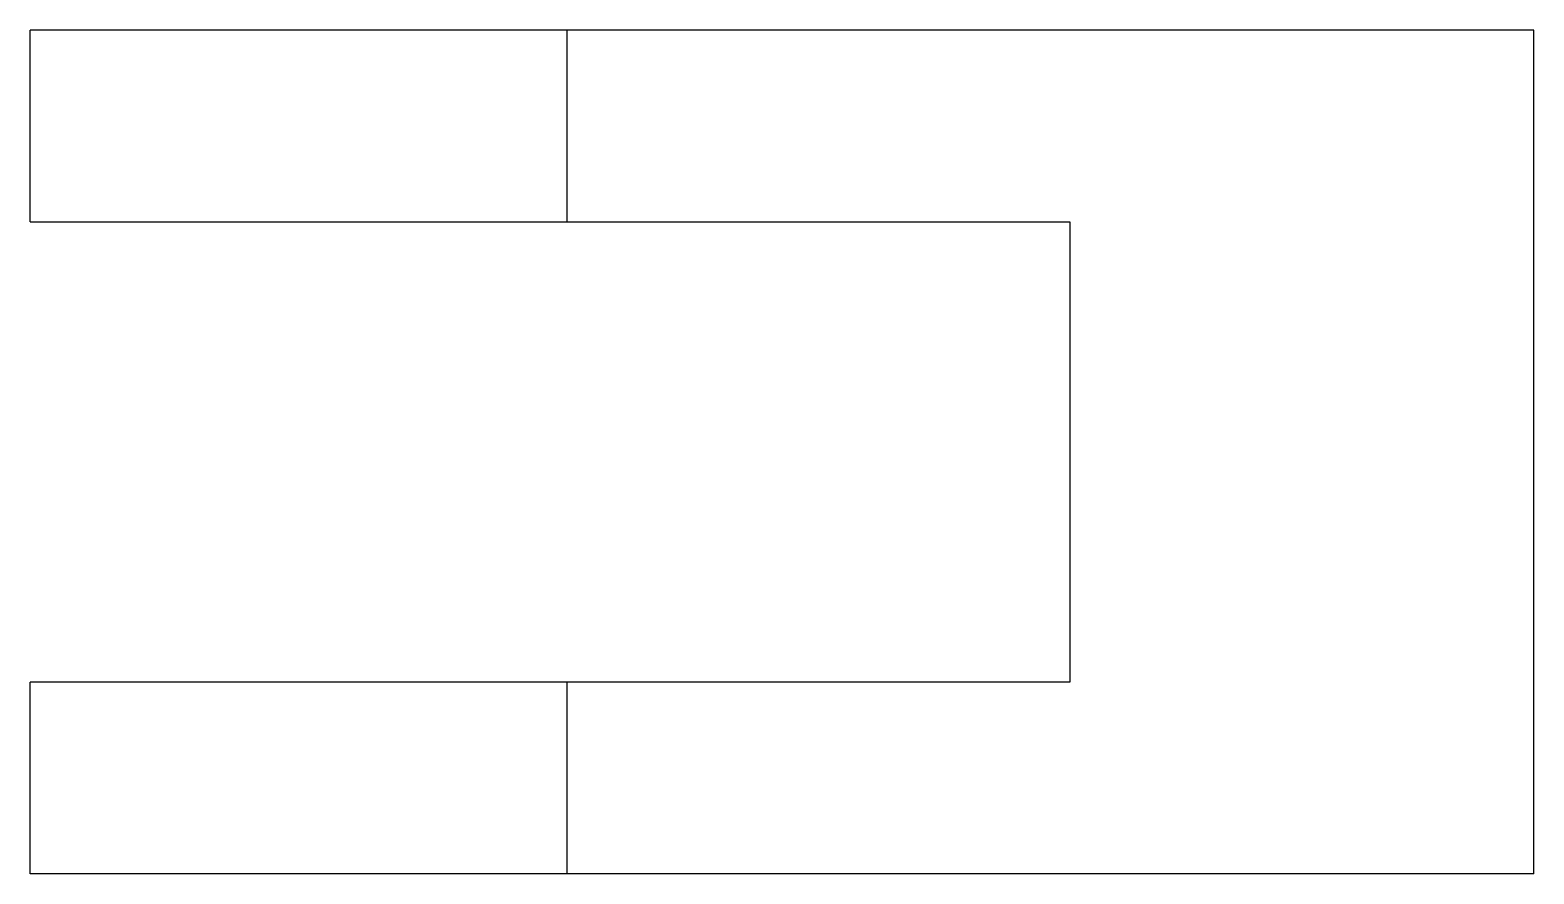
# Model space of a CAD drawing. Header units: metres. Extents: x -7.1 to 32.1, y -22 to 0.
import ezdxf

# ---------------------------------------------------------------- set-up
doc = ezdxf.new("R2010")
doc.units = ezdxf.units.M

msp = doc.modelspace()

# ---------------------------------------------------------------- linework, layer by layer
for points in [[(-7.1, -5), (-7.1, -4.9), (-7.1, -4.8), (-7.1, -4.7), (-7.1, -4.6), (-7.1, -4.5), (-7.1, -4.4), (-7.1, -4.3), (-7.1, -4.2), (-7.1, -4.1), (-7.1, -4), (-7.1, -3.9), (-7.1, -3.8), (-7.1, -3.7), (-7.1, -3.6), (-7.1, -3.5), (-7.1, -3.4), (-7.1, -3.3), (-7.1, -3.2), (-7.1, -3.1), (-7.1, -3), (-7.1, -2.9), (-7.1, -2.8), (-7.1, -2.7), (-7.1, -2.6), (-7.1, -2.5), (-7.1, -2.4), (-7.1, -2.3), (-7.1, -2.2), (-7.1, -2.1), (-7.1, -2), (-7.1, -1.9), (-7.1, -1.8), (-7.1, -1.7), (-7.1, -1.6), (-7.1, -1.5), (-7.1, -1.4), (-7.1, -1.3), (-7.1, -1.2), (-7.1, -1.1), (-7.1, -1), (-7.1, -0.9), (-7.1, -0.8), (-7.1, -0.7), (-7.1, -0.6), (-7.1, -0.5), (-7.1, -0.4), (-7.1, -0.3), (-7.1, -0.2), (-7.1, -0.1), (-7.1, 0)], [(6.9, 0), (6.851, 0), (6.802, 0), (6.753, 0), (6.662, 0), (6.517, 0), (6.372, 0), (6.227, 0), (6.007, 0), (5.773, 0), (5.54, 0), (5.284, 0), (4.974, 0), (4.663, 0), (4.353, 0), (3.999, 0), (3.627, 0), (3.256, 0), (2.878, 0), (2.464, 0), (2.049, 0), (1.635, 0), (1.208, 0), (0.772, 0), (0.336, 0), (-0.1, 0), (-0.536, 0), (-0.972, 0), (-1.408, 0), (-1.835, 0), (-2.249, 0), (-2.664, 0), (-3.078, 0), (-3.456, 0), (-3.827, 0), (-4.199, 0), (-4.553, 0), (-4.863, 0), (-5.174, 0), (-5.484, 0), (-5.74, 0), (-5.973, 0), (-6.207, 0), (-6.427, 0), (-6.572, 0), (-6.717, 0), (-6.862, 0), (-6.953, 0), (-7.002, 0), (-7.051, 0), (-7.1, 0)], [(6.9, -5), (6.9, -4.9), (6.9, -4.8), (6.9, -4.7), (6.9, -4.6), (6.9, -4.5), (6.9, -4.4), (6.9, -4.3), (6.9, -4.2), (6.9, -4.1), (6.9, -4), (6.9, -3.9), (6.9, -3.8), (6.9, -3.7), (6.9, -3.6), (6.9, -3.5), (6.9, -3.4), (6.9, -3.3), (6.9, -3.2), (6.9, -3.1), (6.9, -3), (6.9, -2.9), (6.9, -2.8), (6.9, -2.7), (6.9, -2.6), (6.9, -2.5), (6.9, -2.4), (6.9, -2.3), (6.9, -2.2), (6.9, -2.1), (6.9, -2), (6.9, -1.9), (6.9, -1.8), (6.9, -1.7), (6.9, -1.6), (6.9, -1.5), (6.9, -1.4), (6.9, -1.3), (6.9, -1.2), (6.9, -1.1), (6.9, -1), (6.9, -0.9), (6.9, -0.8), (6.9, -0.7), (6.9, -0.6), (6.9, -0.5), (6.9, -0.4), (6.9, -0.3), (6.9, -0.2), (6.9, -0.1), (6.9, 0)], [(32.1, 0), (31.596, 0), (31.092, 0), (30.588, 0), (30.084, 0), (29.58, 0), (29.076, 0), (28.572, 0), (28.068, 0), (27.564, 0), (27.06, 0), (26.556, 0), (26.052, 0), (25.548, 0), (25.044, 0), (24.54, 0), (24.036, 0), (23.532, 0), (23.028, 0), (22.524, 0), (22.02, 0), (21.516, 0), (21.012, 0), (20.508, 0), (20.004, 0), (19.5, 0), (18.996, 0), (18.492, 0), (17.988, 0), (17.484, 0), (16.98, 0), (16.476, 0), (15.972, 0), (15.468, 0), (14.964, 0), (14.46, 0), (13.956, 0), (13.452, 0), (12.948, 0), (12.444, 0), (11.94, 0), (11.436, 0), (10.932, 0), (10.428, 0), (9.924, 0), (9.42, 0), (8.916, 0), (8.412, 0), (7.908, 0), (7.404, 0), (6.9, 0)], [(32.1, -22), (32.1, -21.56), (32.1, -21.12), (32.1, -20.68), (32.1, -20.24), (32.1, -19.8), (32.1, -19.36), (32.1, -18.92), (32.1, -18.48), (32.1, -18.04), (32.1, -17.6), (32.1, -17.16), (32.1, -16.72), (32.1, -16.28), (32.1, -15.84), (32.1, -15.4), (32.1, -14.96), (32.1, -14.52), (32.1, -14.08), (32.1, -13.64), (32.1, -13.2), (32.1, -12.76), (32.1, -12.32), (32.1, -11.88), (32.1, -11.44), (32.1, -11), (32.1, -10.56), (32.1, -10.12), (32.1, -9.68), (32.1, -9.24), (32.1, -8.8), (32.1, -8.36), (32.1, -7.92), (32.1, -7.48), (32.1, -7.04), (32.1, -6.6), (32.1, -6.16), (32.1, -5.72), (32.1, -5.28), (32.1, -4.84), (32.1, -4.4), (32.1, -3.96), (32.1, -3.52), (32.1, -3.08), (32.1, -2.64), (32.1, -2.2), (32.1, -1.76), (32.1, -1.32), (32.1, -0.88), (32.1, -0.44), (32.1, 0)], [(-7.1, -5), (-7.051, -5), (-7.002, -5), (-6.953, -5), (-6.862, -5), (-6.717, -5), (-6.572, -5), (-6.427, -5), (-6.207, -5), (-5.973, -5), (-5.74, -5), (-5.484, -5), (-5.174, -5), (-4.863, -5), (-4.553, -5), (-4.199, -5), (-3.827, -5), (-3.456, -5), (-3.078, -5), (-2.664, -5), (-2.249, -5), (-1.835, -5), (-1.408, -5), (-0.972, -5), (-0.536, -5), (-0.1, -5), (0.336, -5), (0.772, -5), (1.208, -5), (1.635, -5), (2.049, -5), (2.464, -5), (2.878, -5), (3.256, -5), (3.627, -5), (3.999, -5), (4.353, -5), (4.663, -5), (4.974, -5), (5.284, -5), (5.54, -5), (5.773, -5), (6.007, -5), (6.227, -5), (6.372, -5), (6.517, -5), (6.662, -5), (6.753, -5), (6.802, -5), (6.851, -5), (6.9, -5)], [(6.9, -5), (7.162, -5), (7.424, -5), (7.686, -5), (7.948, -5), (8.21, -5), (8.472, -5), (8.734, -5), (8.996, -5), (9.258, -5), (9.52, -5), (9.782, -5), (10.044, -5), (10.306, -5), (10.568, -5), (10.83, -5), (11.092, -5), (11.354, -5), (11.616, -5), (11.878, -5), (12.14, -5), (12.402, -5), (12.664, -5), (12.926, -5), (13.188, -5), (13.45, -5), (13.712, -5), (13.974, -5), (14.236, -5), (14.498, -5), (14.76, -5), (15.022, -5), (15.284, -5), (15.546, -5), (15.808, -5), (16.07, -5), (16.332, -5), (16.594, -5), (16.856, -5), (17.118, -5), (17.38, -5), (17.642, -5), (17.904, -5), (18.166, -5), (18.428, -5), (18.69, -5), (18.952, -5), (19.214, -5), (19.476, -5), (19.738, -5), (20, -5)], [(20, -5), (20, -5.24), (20, -5.48), (20, -5.72), (20, -5.96), (20, -6.2), (20, -6.44), (20, -6.68), (20, -6.92), (20, -7.16), (20, -7.4), (20, -7.64), (20, -7.88), (20, -8.12), (20, -8.36), (20, -8.6), (20, -8.84), (20, -9.08), (20, -9.32), (20, -9.56), (20, -9.8), (20, -10.04), (20, -10.28), (20, -10.52), (20, -10.76), (20, -11), (20, -11.24), (20, -11.48), (20, -11.72), (20, -11.96), (20, -12.2), (20, -12.44), (20, -12.68), (20, -12.92), (20, -13.16), (20, -13.4), (20, -13.64), (20, -13.88), (20, -14.12), (20, -14.36), (20, -14.6), (20, -14.84), (20, -15.08), (20, -15.32), (20, -15.56), (20, -15.8), (20, -16.04), (20, -16.28), (20, -16.52), (20, -16.76), (20, -17)], [(6.9, -17), (6.851, -17), (6.802, -17), (6.753, -17), (6.662, -17), (6.517, -17), (6.372, -17), (6.227, -17), (6.007, -17), (5.773, -17), (5.54, -17), (5.284, -17), (4.974, -17), (4.663, -17), (4.353, -17), (3.999, -17), (3.627, -17), (3.256, -17), (2.878, -17), (2.464, -17), (2.049, -17), (1.635, -17), (1.208, -17), (0.772, -17), (0.336, -17), (-0.1, -17), (-0.536, -17), (-0.972, -17), (-1.408, -17), (-1.835, -17), (-2.249, -17), (-2.664, -17), (-3.078, -17), (-3.456, -17), (-3.827, -17), (-4.199, -17), (-4.553, -17), (-4.863, -17), (-5.174, -17), (-5.484, -17), (-5.74, -17), (-5.973, -17), (-6.207, -17), (-6.427, -17), (-6.572, -17), (-6.717, -17), (-6.862, -17), (-6.953, -17), (-7.002, -17), (-7.051, -17), (-7.1, -17)], [(-7.1, -22), (-7.1, -21.9), (-7.1, -21.8), (-7.1, -21.7), (-7.1, -21.6), (-7.1, -21.5), (-7.1, -21.4), (-7.1, -21.3), (-7.1, -21.2), (-7.1, -21.1), (-7.1, -21), (-7.1, -20.9), (-7.1, -20.8), (-7.1, -20.7), (-7.1, -20.6), (-7.1, -20.5), (-7.1, -20.4), (-7.1, -20.3), (-7.1, -20.2), (-7.1, -20.1), (-7.1, -20), (-7.1, -19.9), (-7.1, -19.8), (-7.1, -19.7), (-7.1, -19.6), (-7.1, -19.5), (-7.1, -19.4), (-7.1, -19.3), (-7.1, -19.2), (-7.1, -19.1), (-7.1, -19), (-7.1, -18.9), (-7.1, -18.8), (-7.1, -18.7), (-7.1, -18.6), (-7.1, -18.5), (-7.1, -18.4), (-7.1, -18.3), (-7.1, -18.2), (-7.1, -18.1), (-7.1, -18), (-7.1, -17.9), (-7.1, -17.8), (-7.1, -17.7), (-7.1, -17.6), (-7.1, -17.5), (-7.1, -17.4), (-7.1, -17.3), (-7.1, -17.2), (-7.1, -17.1), (-7.1, -17)], [(20, -17), (19.738, -17), (19.476, -17), (19.214, -17), (18.952, -17), (18.69, -17), (18.428, -17), (18.166, -17), (17.904, -17), (17.642, -17), (17.38, -17), (17.118, -17), (16.856, -17), (16.594, -17), (16.332, -17), (16.07, -17), (15.808, -17), (15.546, -17), (15.284, -17), (15.022, -17), (14.76, -17), (14.498, -17), (14.236, -17), (13.974, -17), (13.712, -17), (13.45, -17), (13.188, -17), (12.926, -17), (12.664, -17), (12.402, -17), (12.14, -17), (11.878, -17), (11.616, -17), (11.354, -17), (11.092, -17), (10.83, -17), (10.568, -17), (10.306, -17), (10.044, -17), (9.782, -17), (9.52, -17), (9.258, -17), (8.996, -17), (8.734, -17), (8.472, -17), (8.21, -17), (7.948, -17), (7.686, -17), (7.424, -17), (7.162, -17), (6.9, -17)], [(6.9, -22), (6.9, -21.9), (6.9, -21.8), (6.9, -21.7), (6.9, -21.6), (6.9, -21.5), (6.9, -21.4), (6.9, -21.3), (6.9, -21.2), (6.9, -21.1), (6.9, -21), (6.9, -20.9), (6.9, -20.8), (6.9, -20.7), (6.9, -20.6), (6.9, -20.5), (6.9, -20.4), (6.9, -20.3), (6.9, -20.2), (6.9, -20.1), (6.9, -20), (6.9, -19.9), (6.9, -19.8), (6.9, -19.7), (6.9, -19.6), (6.9, -19.5), (6.9, -19.4), (6.9, -19.3), (6.9, -19.2), (6.9, -19.1), (6.9, -19), (6.9, -18.9), (6.9, -18.8), (6.9, -18.7), (6.9, -18.6), (6.9, -18.5), (6.9, -18.4), (6.9, -18.3), (6.9, -18.2), (6.9, -18.1), (6.9, -18), (6.9, -17.9), (6.9, -17.8), (6.9, -17.7), (6.9, -17.6), (6.9, -17.5), (6.9, -17.4), (6.9, -17.3), (6.9, -17.2), (6.9, -17.1), (6.9, -17)], [(6.9, -22), (6.851, -22), (6.802, -22), (6.753, -22), (6.662, -22), (6.517, -22), (6.372, -22), (6.227, -22), (6.007, -22), (5.773, -22), (5.54, -22), (5.284, -22), (4.974, -22), (4.663, -22), (4.353, -22), (3.999, -22), (3.627, -22), (3.256, -22), (2.878, -22), (2.464, -22), (2.049, -22), (1.635, -22), (1.208, -22), (0.772, -22), (0.336, -22), (-0.1, -22), (-0.536, -22), (-0.972, -22), (-1.408, -22), (-1.835, -22), (-2.249, -22), (-2.664, -22), (-3.078, -22), (-3.456, -22), (-3.827, -22), (-4.199, -22), (-4.553, -22), (-4.863, -22), (-5.174, -22), (-5.484, -22), (-5.74, -22), (-5.973, -22), (-6.207, -22), (-6.427, -22), (-6.572, -22), (-6.717, -22), (-6.862, -22), (-6.953, -22), (-7.002, -22), (-7.051, -22), (-7.1, -22)], [(32.1, -22), (31.596, -22), (31.092, -22), (30.588, -22), (30.084, -22), (29.58, -22), (29.076, -22), (28.572, -22), (28.068, -22), (27.564, -22), (27.06, -22), (26.556, -22), (26.052, -22), (25.548, -22), (25.044, -22), (24.54, -22), (24.036, -22), (23.532, -22), (23.028, -22), (22.524, -22), (22.02, -22), (21.516, -22), (21.012, -22), (20.508, -22), (20.004, -22), (19.5, -22), (18.996, -22), (18.492, -22), (17.988, -22), (17.484, -22), (16.98, -22), (16.476, -22), (15.972, -22), (15.468, -22), (14.964, -22), (14.46, -22), (13.956, -22), (13.452, -22), (12.948, -22), (12.444, -22), (11.94, -22), (11.436, -22), (10.932, -22), (10.428, -22), (9.924, -22), (9.42, -22), (8.916, -22), (8.412, -22), (7.908, -22), (7.404, -22), (6.9, -22)]]:
    msp.add_lwpolyline(points)

doc.saveas('drawing.dxf')
